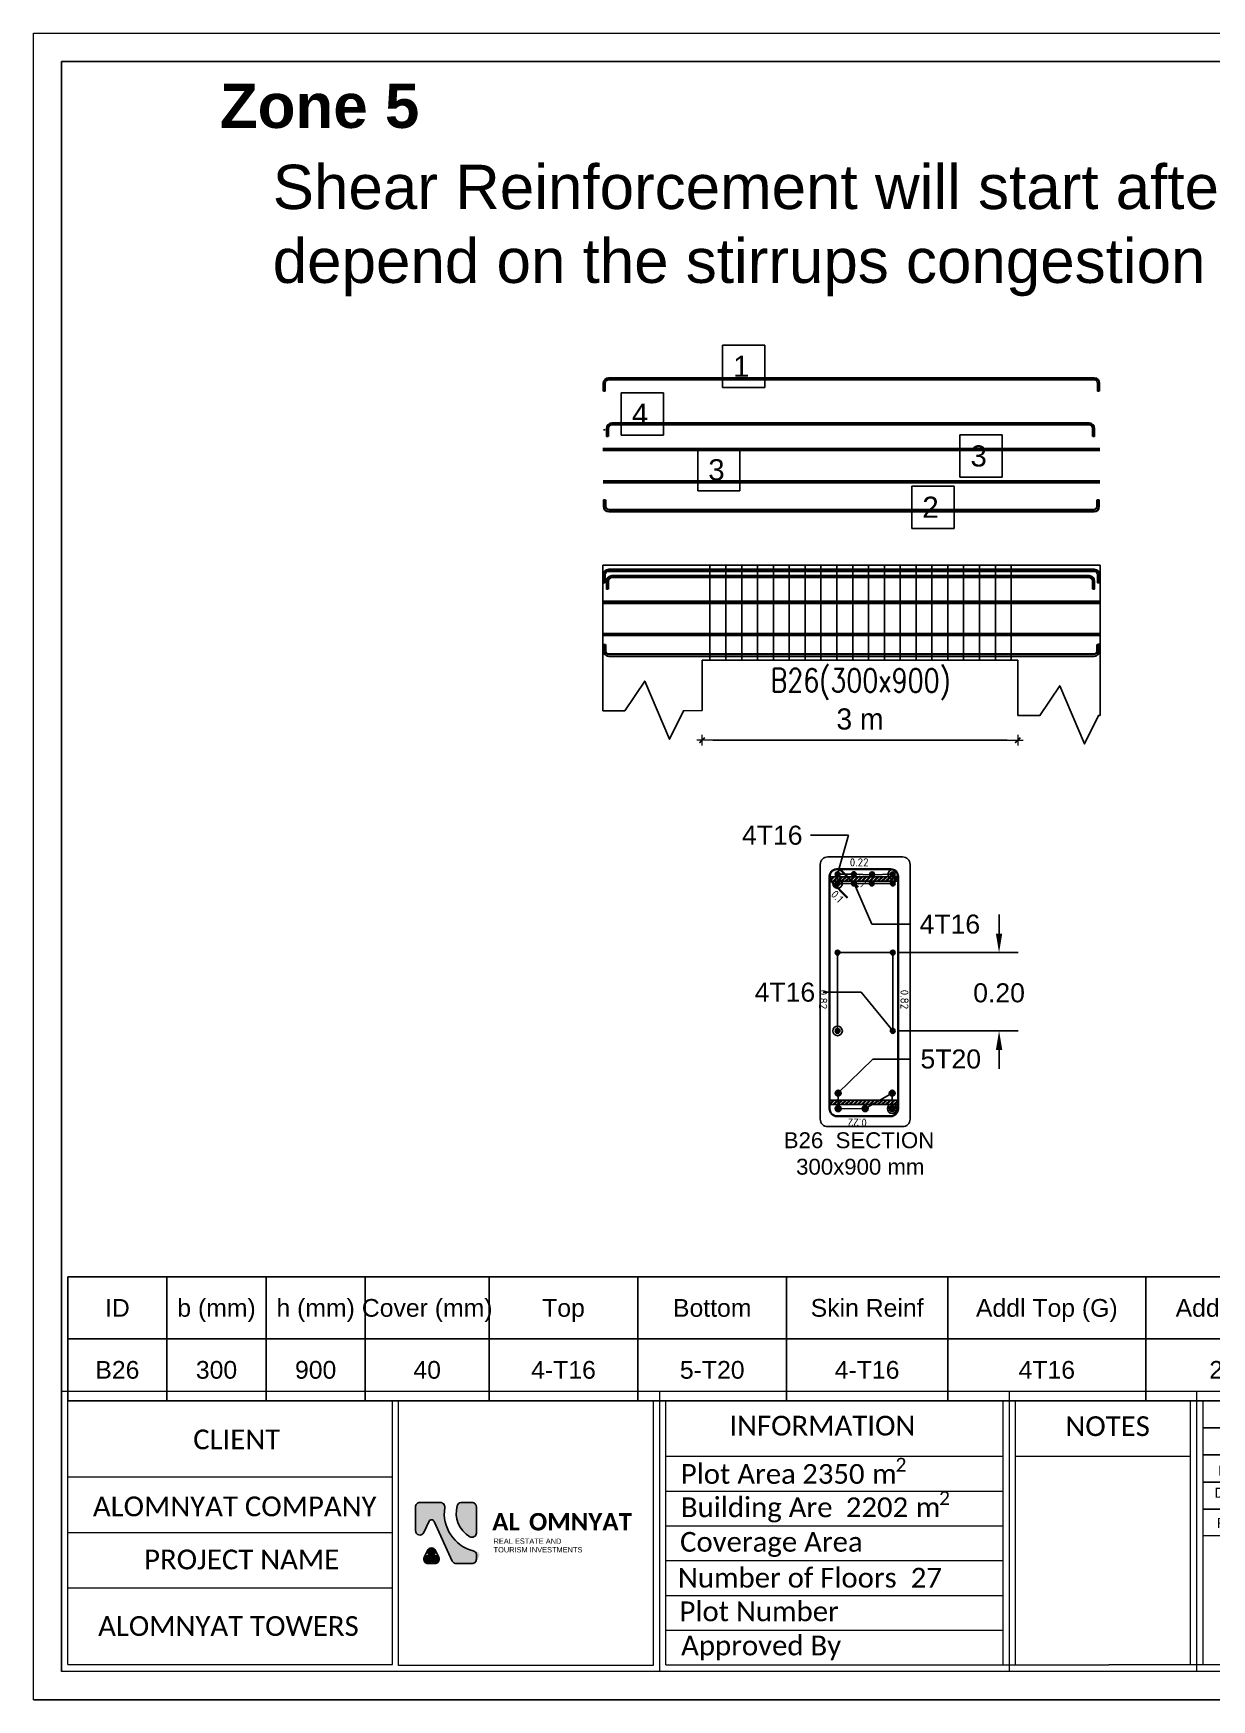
# Model space of a CAD drawing. Header units: inches. Extents: x 16 to 269, y 163 to 682.
# Drawn here: x 16.24 to 46.81, y 163.07 to 206.31 of the extents above; entities that cross this region are included whole.
import ezdxf
from ezdxf import colors
from ezdxf.entities.mleader import LeaderData, LeaderLine
from ezdxf.enums import TextEntityAlignment as Align
from ezdxf.math import Vec2, Vec3

# ---------------------------------------------------------------- set-up
doc = ezdxf.new("R2010")
doc.units = ezdxf.units.IN
doc.header["$MEASUREMENT"] = 0
doc.layers.get('Defpoints').update_dxf_attribs({"lineweight": 5})
for name, color, linetype in [('AutoRebar - BBS', 2, 'Continuous'), ('CDEC-FRAMING-PLAN', 7, 'Continuous'), ('CDEC-TEXT-25-SCALE', 70, 'Continuous'), ('S-ADDREINF', 3, 'Continuous'), ('S-MAINBAR', 5, 'Continuous'), ('S-OUTLINE', 7, 'Continuous'), ('S-SKIN', 6, 'Continuous'), ('S-TABLE', 8, 'Continuous'), ('S-TEXT', 2, 'Continuous'), ('Text', 7, 'Continuous'), ('XREF-FRAME$0$XREF-TITLEBLOCK$0$text', 3, 'Continuous')]:
    doc.layers.add(name, color=color, linetype=linetype)
doc.layers.add('Dim', color=7, linetype='Continuous', lineweight=5)
doc.layers.add('Sheet_Borders', color=7, linetype='Continuous', lineweight=5)
doc.styles.add('Arial_1', font='arial.ttf', dxfattribs={"height": 0.45})
doc.styles.add('AutoRebar', font='isocpeur.ttf')
doc.styles.add('CDEC-22-100', font='romans.shx', dxfattribs={"width": 0.8, "height": 0.22})
doc.styles.add('RA CALIBRI REGULAR', font='calibril.ttf')
doc.styles.get("Standard").update_dxf_attribs({"font": 'arial.ttf'})
doc.styles.add('XREF-AXIS$0$X-OPTA', font='x-opta1d.shx')
doc.styles.add('XREF-FRAME$0$XREF-TITLEBLOCK$0$CONCEPT1', font='times.ttf')
doc.styles.add('XREF-FRAME$0$XREF-TITLEBLOCK$0$HG', font='ITALICT.shx')
doc.dimstyles.get("Standard").update_dxf_attribs({"dimtxt": 0.18, "dimasz": 0.18, "dimexe": 0.18, "dimexo": 0.0625, "dimgap": 0.09, "dimtad": 0, "dimtih": 1, "dimtoh": 1, "dimdec": 4, "dimzin": 0, "dimdsep": 46, "dimtxsty": 'Standard', "dimcen": 0.09, "dimadec": 0, "dimazin": 0, "dimtfac": 1, "dimtdec": 4, "dimtofl": 0, "dimtmove": 0, "dimatfit": 3, "dimfxl": 1, "dimtolj": 1, "dimtzin": 0, "dimarcsym": 0})
doc.dimstyles.new('XREF-AXIS$0$DIM100 FINAL..2010', dxfattribs={"dimtxt": 0.2, "dimasz": 0.1, "dimexe": 100, "dimexo": 100, "dimgap": 0.1, "dimtad": 1, "dimzin": 1, "dimdsep": 46, "dimtxsty": 'XREF-AXIS$0$X-OPTA', "dimblk": 'XREF-AXIS$0$TIK', "dimcen": 0.01, "dimse1": 1, "dimse2": 1, "dimclrd": 256, "dimclre": 1, "dimclrt": 3, "dimazin": 0, "dimtfac": 1, "dimtix": 1, "dimtmove": 1, "dimatfit": 3, "dimfxl": 10, "dimfxlon": 1, "dimarcsym": 0})

# ---------------------------------------------------------------- blocks, each defined once
blk = doc.blocks.new('A$Cd8bbae89')
at = {"true_color": 0x319dd3}
h = blk.add_hatch(color=142, dxfattribs=at)
h.dxf.hatch_style = 1
h.paths.add_polyline_path([(0.94, 5.22), (0, 4.67), (0, 0), (0.94, 0.53)])
h.paths.add_polyline_path([(2.97, 3.07), (1.82, 2.35), (1.82, 1.12), (2.97, 1.74)])
h.paths.add_polyline_path([(2.98, 5.23), (1.83, 4.57), (1.82, 3.51), (2.98, 4.11)])
at = {"true_color": 0x2a3383}
h = blk.add_hatch(color=177, dxfattribs=at)
h.dxf.hatch_style = 1
h.paths.add_polyline_path([(3, 5.22), (2.98, 5.22), (2.98, 4.11), (5.04, 2.89), (5.04, 0.52), (5.98, -0.03), (5.98, 3.47)])
h.paths.add_polyline_path([(4.12, 2.41), (2.97, 3.07), (2.97, 1.74), (4.12, 1.05)])
at = {"true_color": 0x319dd3}
h = blk.add_hatch(color=142, dxfattribs=at)
h.dxf.hatch_style = 1
h.paths.add_polyline_path([(8.67, 1.14), (9.13, 1.14, 0.319925), (9.24, 1.22), (9.85, 2.99), (10.44, 1.22, 0.322497), (10.56, 1.14), (11.01, 1.14), (10.13, 3.48), (9.58, 3.48)])
h.paths.add_polyline_path([(13.58, 3.39), (13.58, 2.9), (15.61, 2.9), (15.61, 3.39)])
h.paths.add_polyline_path([(13.58, 2.51), (13.58, 2.02), (15.61, 2.02), (15.61, 2.51)])
h.paths.add_polyline_path([(15.61, 1.14), (15.61, 1.63), (13.58, 1.63), (13.58, 1.14)])
h.paths.add_polyline_path([(15.94, 3.39), (15.94, 2.9), (17.97, 2.9), (17.97, 3.39)])
h.paths.add_polyline_path([(17.97, 2.02), (17.97, 2.51), (15.94, 2.51), (15.94, 2.02)])
h.paths.add_polyline_path([(17.97, 1.14), (17.97, 1.63), (15.94, 1.63), (15.94, 1.14)])
edge = h.paths.add_edge_path()
edge.add_ellipse((19.49, 2.29), major_axis=(-1.21, 0), ratio=0.972651, start_angle=138.7624, end_angle=466.2921)
edge.add_line((19.83, 1.16), (19.73, 1.59))
edge.add_ellipse((19.5, 2.29), major_axis=(0, 0.744), ratio=0.892628, start_angle=218.0399, end_angle=560.2223, ccw=False)
edge.add_line((19.91, 1.71), (20.4, 1.51))
at = {"true_color": 0x288cbd}
h = blk.add_hatch(color=142, dxfattribs=at)
h.dxf.hatch_style = 1
h.paths.add_polyline_path([(5.98, -0.03), (5.04, 0.52), (2.96, -0.67), (0.94, 0.53), (0, 0), (2.95, -1.76), (2.95, -1.76)])
h = blk.add_hatch(color=142, dxfattribs=at)
h.dxf.hatch_style = 1
h.paths.add_polyline_path([(4.12, 1.05), (2.97, 1.74), (1.82, 1.12), (2.97, 0.39)])
at = {"true_color": 0x2a3383}
h = blk.add_hatch(color=177, dxfattribs=at)
h.dxf.hatch_style = 1
h.paths.add_polyline_path([(20.1, 0.81), (20.58, 1.24), (19.85, 1.62)])
at = {"color": 142, "true_color": 0x319dd3}
blk.add_lwpolyline([(8.67, 1.14), (9.58, 3.48), (10.13, 3.48), (11.01, 1.14), (10.56, 1.14, -0.322497), (10.44, 1.22), (9.85, 2.99), (9.24, 1.22, -0.319925), (9.13, 1.14), (8.67, 1.14)], format="xyb", dxfattribs=at)
for points in [[(13.58, 3.39), (15.61, 3.39), (15.61, 2.9), (13.58, 2.9)], [(13.58, 2.51), (15.61, 2.51), (15.61, 2.02), (13.58, 2.02)], [(15.94, 3.39), (17.97, 3.39), (17.97, 2.9), (15.94, 2.9)], [(15.94, 2.51), (17.97, 2.51), (17.97, 2.02), (15.94, 2.02)], [(13.58, 1.63), (15.61, 1.63), (15.61, 1.14), (13.58, 1.14)], [(15.94, 1.63), (17.97, 1.63), (17.97, 1.14), (15.94, 1.14)]]:
    blk.add_lwpolyline(points, close=True, dxfattribs=at)
at = {"color": 143, "true_color": 0x42aad7}
for points in [[(19.73, 1.59), (19.83, 1.16)], [(19.91, 1.71), (20.4, 1.51)]]:
    blk.add_lwpolyline(points, dxfattribs=at)
at = {"color": 177, "true_color": 0x2a3383}
blk.add_lwpolyline([(19.85, 1.62), (20.58, 1.24), (20.1, 0.81), (19.85, 1.62)], dxfattribs=at)
at = {"color": 142, "true_color": 0x319dd3}
for centre, major_axis, ratio, start_param, end_param in [((19.49, 2.29), (-1.21, 0), 0.972651, 2.421862, 8.138333), ((19.5, 2.29), (0, 0.744), 0.892628, 3.805515, 9.777723)]:
    blk.add_ellipse(centre, major_axis=major_axis, ratio=ratio, start_param=start_param, end_param=end_param, dxfattribs=at)
at = {"attachment_point": 1}
for s, width, gutter_width, insert, char_height in [('{\\fArial|b1|i0|c0|p34;\\C142;\\c13868337;B} ', 2.3485, 11.74, (6.33, 3.49), 2.3485), ('\\pxsm2;{\\fArial|b1|i0|c0|p34;\\C177;\\c8598314;G E N E R A L   C O N T R A C T I N G}', 15.8741, 2.87, (6.53, 0.54), 0.5743)]:
    blk.add_mtext_dynamic_manual_height_columns(s, width=width, gutter_width=gutter_width, heights=[0], dxfattribs=dict(at, insert=insert, char_height=char_height))
at = {"color": 143, "true_color": 0x42aad7, "insert": (11.01, 3.49), "char_height": 2.3485, "attachment_point": 1}
blk.add_mtext_dynamic_manual_height_columns('{\\fArial|b1|i0|c0|p34;\\C142;\\c13868337;R} ', width=2.3485, gutter_width=11.74, heights=[0], dxfattribs=at)
blk = doc.blocks.new('sheet')
at = {"true_color": 0x636466}
h = blk.add_hatch(color=251, dxfattribs=at)
h.dxf.hatch_style = 1
h.paths.add_polyline_path([(-385.213, 41.943), (-385.213, 42.046), (-385.483, 41.866), (-385.482, 41.763)])
h = blk.add_hatch(color=154)
h.dxf.hatch_style = 1
h.paths.add_polyline_path([(-384.709, 42.281), (-384.71, 42.383), (-384.977, 42.204), (-384.976, 42.102)])
h = blk.add_hatch(color=154)
h.dxf.hatch_style = 1
h.paths.add_polyline_path([(-384.713, 42.195), (-384.976, 42.019), (-384.967, 40.692), (-384.699, 40.518), (-384.03, 40.958), (-384.03, 41.224), (-384.696, 40.775)])
h.paths.add_polyline_path([(-384.502, 42.197), (-384.489, 41.175), (-383.827, 41.618), (-383.827, 41.756)])
h = blk.add_hatch(color=251, dxfattribs=at)
h.dxf.hatch_style = 1
h.paths.add_polyline_path([(-385.674, 41.634), (-385.675, 41.738), (-385.936, 41.563), (-385.936, 41.459)])
h.paths.add_polyline_path([(-385.673, 41.552), (-385.936, 41.376), (-385.936, 41.321), (-385.67, 41.148)])
h.paths.add_polyline_path([(-385.213, 41.86), (-385.481, 41.68), (-385.476, 41.022), (-385.211, 40.85)])
at = {"true_color": 0x293189}
h = blk.add_hatch(color=177, dxfattribs=at)
h.dxf.hatch_style = 1
h.paths.add_polyline_path([(-418.734, 40.158, 0.414214), (-418.845, 40.046), (-418.845, 39.448, 0.802913), (-418.633, 39.401), (-418.502, 39.683, -0.639253), (-418.375, 39.682), (-417.915, 38.681, 0.29294), (-417.813, 38.616), (-417.42, 38.616, 0.414214), (-417.308, 38.728, 0.553295), (-417.269, 38.913, -0.417813), (-418.106, 40.034, 0.459795), (-418.218, 40.158)])
at = {"true_color": 0x4554a5}
h = blk.add_hatch(color=175, dxfattribs=at)
h.dxf.hatch_style = 1
h.paths.add_polyline_path([(-417.472, 39.295, 0.584571), (-417.308, 39.402), (-417.308, 40.046, 0.414214), (-417.42, 40.158), (-417.702, 40.158, 0.291504), (-417.79, 40.082, 0.342448)])
at = {"true_color": 0x000000}
h = blk.add_hatch(color=18, dxfattribs=at)
h.dxf.hatch_style = 1
h.paths.add_polyline_path([(-418.439, 38.651, 1.441321), (-418.347, 38.839, 1.901432), (-418.531, 38.839, 1.434024)])
at = {"color": 177, "true_color": 0x293189}
blk.add_lwpolyline([(-418.213, 40.158), (-418.734, 40.158, 0.414214), (-418.845, 40.046), (-418.845, 39.448, 0.802913), (-418.633, 39.401), (-418.502, 39.683, -0.639253), (-418.375, 39.682), (-417.915, 38.681, 0.29294), (-417.813, 38.616), (-417.42, 38.616, 0.414214), (-417.308, 38.728), (-417.308, 38.848)], format="xyb", dxfattribs=at)
at = {"color": 175, "true_color": 0x4554a5}
blk.add_lwpolyline([(-417.308, 39.387), (-417.308, 40.046, 0.414214), (-417.42, 40.158), (-417.702, 40.158)], format="xyb", dxfattribs=at)
blk.add_lwpolyline([(-418.257, 38.775), (-418.338, 38.949, 0.63847), (-418.541, 38.949), (-418.621, 38.774, 0.547105), (-418.519, 38.616), (-418.358, 38.616, 0.548839)], format="xyb", close=True)
at = {"color": 177, "true_color": 0x293189}
for centre, radius, start, end in [((-418.215, 40.048), 0.11, 350.4257, 91.3796), ((-417.134, 39.886), 0.983, 171.6397, 255.0806), ((-417.417, 38.83), 0.111, 9.4358, 74.1171)]:
    blk.add_arc(centre, radius, start, end, dxfattribs=at)
at = {"color": 175, "true_color": 0x4554a5}
for centre, radius, start, end in [((-417.123, 39.894), 0.693, 164.6076, 239.8175), ((-417.686, 40.051), 0.108, 98.1031, 165.7009), ((-417.42, 39.394), 0.112, 242.4829, 356.2798)]:
    blk.add_arc(centre, radius, start, end, dxfattribs=at)
at = {"layer": 'CDEC-FRAMING-PLAN'}
for p, q in [((-398.989, 42.72), (-397.047, 42.721)), ((-398.989, 42.719), (-396.884, 42.72)), ((-398.989, 42.037), (-396.883, 42.038)), ((-398.989, 42.037), (-396.883, 42.038)), ((-398.988, 41.355), (-396.883, 41.356)), ((-398.988, 40.673), (-396.883, 40.674)), ((-398.987, 39.991), (-396.882, 39.992))]:
    blk.add_line(p, q, dxfattribs=at)
at = {"layer": 'Sheet_Borders', "linetype": 'Continuous', "lineweight": 0}
for p, q in [((-428.475, 35.187), (-428.475, 77.192)), ((-428.475, 77.192), (-369.075, 77.192)), ((-428.475, 35.187), (-428.475, 77.192)), ((-428.475, 77.192), (-369.075, 77.192)), ((-369.075, 77.192), (-369.075, 35.187)), ((-369.075, 77.192), (-369.075, 35.187)), ((-369.075, 77.192), (-369.075, 35.187)), ((-427.768, 35.894), (-427.768, 76.484)), ((-427.768, 76.484), (-369.782, 76.484)), ((-369.782, 76.484), (-427.768, 76.484)), ((-427.768, 76.484), (-427.768, 35.894)), ((-369.782, 76.484), (-369.782, 36.993)), ((-427.768, 42.966), (-427.768, 42.966)), ((-427.768, 42.966), (-369.782, 42.966)), ((-412.694, 42.966), (-412.694, 35.894)), ((-403.882, 42.966), (-403.882, 35.894)), ((-399.161, 42.966), (-399.161, 35.894)), ((-390.991, 42.966), (-390.991, 35.894)), ((-381.234, 42.966), (-381.234, 35.894)), ((-419.424, 42.721), (-427.606, 42.721)), ((-427.606, 36.07), (-427.606, 42.721)), ((-419.424, 36.07), (-419.424, 42.721)), ((-419.268, 42.721), (-412.85, 42.721)), ((-419.268, 36.051), (-419.268, 42.721)), ((-412.85, 42.721), (-412.85, 36.051)), ((-412.537, 42.719), (-401.369, 42.719)), ((-412.537, 36.069), (-412.537, 42.719)), ((-404.039, 42.719), (-404.039, 36.069)), ((-403.726, 42.721), (-403.726, 36.07)), ((-391.141, 42.721), (-401.369, 42.719)), ((-399.311, 36.07), (-399.311, 42.721)), ((-398.989, 36.07), (-398.989, 42.721)), ((-396.884, 42.721), (-396.884, 36.07)), ((-391.141, 36.07), (-391.141, 42.721)), ((-381.385, 42.721), (-390.819, 42.721)), ((-390.819, 36.07), (-390.819, 42.721)), ((-387.98, 42.721), (-387.98, 36.07)), ((-381.385, 36.07), (-381.385, 42.721)), ((-381.084, 38.526), (-381.084, 42.721)), ((-381.084, 42.721), (-369.948, 42.721)), ((-369.948, 42.721), (-369.948, 38.526)), ((-381.084, 41.972), (-369.948, 41.972)), ((-412.537, 41.327), (-404.039, 41.327)), ((-403.726, 41.328), (-399.311, 41.328)), ((-419.424, 40.796), (-427.606, 40.796)), ((-412.537, 40.441), (-404.039, 40.441)), ((-381.084, 39.933), (-369.948, 39.933)), ((-374.579, 38.526), (-374.579, 39.933)), ((-412.537, 39.566), (-404.039, 39.566)), ((-419.424, 39.395), (-427.606, 39.395)), ((-391.141, 39.314), (-398.989, 39.314)), ((-388.438, 39.314), (-390.819, 39.314)), ((-388.438, 39.314), (-381.385, 39.314)), ((-412.537, 38.692), (-404.039, 38.692)), ((-381.084, 38.526), (-369.948, 38.526)), ((-381.083, 38.238), (-371.864, 38.247)), ((-381.083, 38.238), (-381.081, 36.07)), ((-427.606, 38.003), (-419.424, 38.003)), ((-412.537, 37.817), (-404.039, 37.817)), ((-381.083, 37.498), (-373.3, 37.498)), ((-375.826, 37.498), (-375.826, 36.066)), ((-412.537, 36.943), (-404.039, 36.943)), ((-372.533, 35.894), (-427.768, 35.894)), ((-427.606, 36.07), (-419.424, 36.07)), ((-412.85, 36.051), (-419.268, 36.051)), ((-412.537, 36.069), (-401.369, 36.069)), ((-391.141, 36.07), (-401.369, 36.069)), ((-390.819, 36.07), (-381.407, 36.07)), ((-390.819, 36.07), (-381.385, 36.07)), ((-381.081, 36.07), (-372.48, 36.07))]:
    blk.add_line(p, q, dxfattribs=at)
blk.add_lwpolyline([(-369.075, 35.187), (-428.475, 35.187)], close=True, dxfattribs=at)
blk.add_circle((-371.261, 37.082), 1.166, dxfattribs=at)
for centre, radius, start, end in [((-371.261, 37.082), 1.312, 242.3421, 137.4242), ((-373.3, 38.955), 1.457, 270, 317.4242), ((-371.261, 37.082), 1.481, 243.9531, 356.5757), ((-372.533, 34.48), 1.414, 63.9531, 90), ((-372.479, 34.758), 1.312, 62.3421, 90.063)]:
    blk.add_arc(centre, radius, start, end, dxfattribs=at)
at = {"layer": 'XREF-FRAME$0$XREF-TITLEBLOCK$0$text', "color": 8}
for p, q in [((-396.738, 37.411), (-391.167, 37.411)), ((-396.738, 37.387), (-391.167, 37.387))]:
    blk.add_line(p, q, dxfattribs=at)
at = {"layer": 'Sheet_Borders', "xscale": 0.2089906934372016, "yscale": 0.2089906934372016, "zscale": 0.2089906934372016}
blk.add_blockref('A$Cd8bbae89', (-396.065, 40.359), dxfattribs=at)
at = {"attachment_point": 1}
for s, width, gutter_width, insert, char_height in [('{\\fTraditional Arabic|b1|i0|c0|p18;\\C156;HARMONIC}', 0.04433, 2.454, (-386.767, 40.33), 0.49089), ('{\\fCandara|b1|i0|c0|p34;\\C256;\\c0;AL} ', 0.43904, 2.195, (-416.91, 39.892), 0.43904), ('{\\fCandara|b1|i0|c0|p34;\\C256;\\c0;OMNYAT}', 2.78249, 2.195, (-415.981, 39.892), 0.43904), ('{\\fArabic Typesetting|b1|i0|c0|p66;\\C156;FOR ENGINEERING & GENERAL CONTRACTING}', 5.03257, 0.666, (-386.761, 39.747), 0.13322)]:
    blk.add_mtext_dynamic_manual_height_columns(s, width=width, gutter_width=gutter_width, heights=[0], dxfattribs=dict(at, insert=insert, char_height=char_height))
at = {"insert": (-416.876, 39.25), "char_height": 0.13365, "attachment_point": 1, "style": 'Arial_1'}
blk.add_mtext_dynamic_manual_height_columns('\\pxsm1;{\\C256;\\c0;REAL ESTATE AND}', width=2.81151, gutter_width=0.686, heights=[0.417], dxfattribs=at)
at = {"insert": (-416.875, 39.033), "char_height": 0.13365, "width": 2.81151, "attachment_point": 1, "style": 'Arial_1'}
blk.add_mtext('TOURISM INVESTMENTS', dxfattribs=at)
at = {"layer": 'Sheet_Borders', "linetype": 'Continuous', "lineweight": 0, "style": 'RA CALIBRI REGULAR'}
for s, height, p in [('ARCH.', 0.25, (-398.57, 42.189)), ('SHEET NAME', 0.3943, (-376.978, 42.165)), ('INFORMATION', 0.49749, (-410.931, 41.846)), ('NOTES', 0.4975, (-402.46, 41.833)), ('CLIENT', 0.4975, (-424.445, 41.499)), ('MECH.', 0.25, (-398.6, 41.517)), ('Main ', 0.3456, (-390.042, 40.915)), ('ELEC.', 0.25, (-398.606, 40.836)), ('Drawing', 0.25, (-398.7, 40.28)), ('  Contractor', 0.34558, (-390.766, 40.31)), ('ALOMNYAT COMPANY', 0.49749, (-426.974, 39.811)), ('Render.', 0.25, (-398.644, 39.516)), ('SCALE', 0.3943, (-378.558, 39.365)), ('DATE', 0.3943, (-372.962, 39.369)), ('Coverage Area', 0.49749, (-412.174, 38.917)), ('15/10/2026', 0.3943, (-373.812, 38.721)), ('PROJECT NAME', 0.49749, (-425.683, 38.473)), ('Main ', 0.3456, (-390.042, 37.896)), ('Civil', 0.3943, (-398.544, 37.582)), ('Plot Number', 0.49749, (-412.188, 37.165)), ('  Consulting', 0.34558, (-390.766, 37.291)), ('ALOMNYAT TOWERS', 0.49749, (-426.842, 36.795)), ('PROJECT NO.', 0.39425, (-380.868, 36.891)), ('REVISION', 0.3943, (-375.628, 36.892)), ('Approved By', 0.49749, (-412.149, 36.304)), ('K', 0.394, (-380.866, 36.273)), ('0', 0.394, (-380.499, 36.273)), ('0', 0.394, (-380.216, 36.273)), ('R01', 0.3943, (-374.982, 36.248))]:
    blk.add_text(s, height=height, dxfattribs=at).set_placement(p)
at = {"layer": 'Sheet_Borders', "style": 'RA CALIBRI REGULAR'}
for s, height, p in [('Plot Area ', 0.4975, (-412.155, 40.629)), ('2', 0.348, (-406.744, 40.936)), (' m', 0.4975, (-407.507, 40.629)), ('Building Are  ', 0.49749, (-412.155, 39.788)), ('2', 0.348, (-405.646, 40.094)), (' m', 0.4975, (-406.408, 39.788)), ('Number of Floors  ', 0.49749, (-412.228, 38.013))]:
    blk.add_text(s, height=height, dxfattribs=at).set_placement(p)
at = {"layer": 'Sheet_Borders', "color": 244, "true_color": 0x991b1e, "style": 'RA CALIBRI REGULAR'}
for s, p in [('2350', (-409.096, 40.629)), ('2202', (-407.997, 39.788)), ('27', (-406.36, 38.013))]:
    blk.add_text(s, height=0.4975, dxfattribs=at).set_placement(p)
at = {"layer": 'Text', "ltscale": 3}
blk.add_text('XX', height=0.4657, dxfattribs=at).set_placement((-378.148, 38.714))
at = {"layer": 'XREF-FRAME$0$XREF-TITLEBLOCK$0$text', "color": 2, "style": 'XREF-FRAME$0$XREF-TITLEBLOCK$0$HG', "width": 1.2}
blk.add_text('CDEC', height=0.5, dxfattribs=at).set_placement((-396.759, 38.218))
at = {"layer": 'XREF-FRAME$0$XREF-TITLEBLOCK$0$text', "color": 4, "style": 'XREF-FRAME$0$XREF-TITLEBLOCK$0$CONCEPT1', "width": 0.9}
blk.add_text('CENTER OF DESIGN & ENGINEERING CONSULTING', height=0.14992, dxfattribs=at).set_placement((-396.781, 37.881))
at = {"layer": 'XREF-FRAME$0$XREF-TITLEBLOCK$0$text', "style": 'XREF-FRAME$0$XREF-TITLEBLOCK$0$CONCEPT1'}
blk.add_text('Prof. Dr. M. EL-ZANATY - Prof. Dr. A. EL-ZANATY', height=0.10625, dxfattribs=at).set_placement((-396.772, 37.678))
at = {"layer": 'XREF-FRAME$0$XREF-TITLEBLOCK$0$text', "style": 'XREF-FRAME$0$XREF-TITLEBLOCK$0$CONCEPT1', "width": 1.2}
blk.add_text('Administration Building N0.(2)-Spring Vally(Ramw)-AL-Motamayes district-6 th of October-Giza', height=0.08007, dxfattribs=at).set_placement((-393.983, 37.206), align=Align.CENTER)
blk = doc.blocks.new('08967')
at = {"layer": 'S-TABLE'}
for p, q in [((4328.048, -10156.537), (19139.98, -10156.537)), ((4328.048, -10156.537), (4328.048, -11178.05)), ((5145.258, -10156.537), (5145.258, -11178.05)), ((5962.468, -10156.537), (5962.468, -11178.05)), ((6779.678, -10156.537), (6779.678, -11178.05)), ((7801.19, -10156.537), (7801.19, -11178.05)), ((9027.005, -10156.537), (9027.005, -11178.05)), ((10252.82, -10156.537), (10252.82, -11178.05)), ((11580.787, -10156.537), (11580.787, -11178.05)), ((13215.207, -10156.537), (13215.207, -11178.05)), ((4328.048, -10667.293), (19139.98, -10667.293)), ((4328.048, -11178.05), (19139.98, -11178.05)), ((4328.048, -11178.05), (19139.98, -11178.05))]:
    blk.add_line(p, q, dxfattribs=at)
at = {"xscale": 327.0382917494949, "yscale": 327.0382917494949, "zscale": 327.0382917494949}
blk.add_blockref('sheet', (144171.725, -25149.322), dxfattribs=at)
at = {"insert": (6017.037, -987.941), "char_height": 365.353521, "attachment_point": 1}
blk.add_mtext_dynamic_manual_height_columns('Shear Reinforcement will start after 50 mm from the column face, depend on the stirrups congestion zone', width=16365.57927, gutter_width=9.134, heights=[1168.862], dxfattribs=at)
at = {"layer": 'Text'}
for s, height, p in [('ID', 146.1414, (4736.653, -10411.915)), ('b (mm)', 146.1414, (5553.863, -10411.915)), ('h (mm)', 146.1414, (6371.073, -10411.915)), ('Cover (mm)', 146.1414, (7290.434, -10411.915)), ('Top', 146.1414, (8414.098, -10411.915)), ('Bottom', 146.1414, (9639.913, -10411.915)), ('Skin Reinf', 146.1414, (10916.803, -10411.915)), ('Addl Top (G)', 146.14141, (12397.997, -10411.915)), ('Addl Top (E)', 146.14141, (14032.417, -10411.915)), ('B26', 146.1414, (4736.653, -10922.672)), ('300', 146.1414, (5553.863, -10922.672)), ('900', 146.1414, (6371.073, -10922.672)), ('40', 146.1414, (7290.434, -10922.672)), ('4-T16', 146.1414, (8414.098, -10922.672)), ('5-T20', 146.1414, (9639.913, -10922.672)), ('4-T16', 146.1414, (10916.803, -10922.672)), ('4T16', 146.1414, (12397.997, -10922.672)), ('2-T16 ', 146.1414, (14032.417, -10922.672))]:
    blk.add_text(s, height=height, dxfattribs=at).set_placement(p, align=Align.MIDDLE_CENTER)
at = {"layer": 'Text', "insert": (5581.2, -319.17), "char_height": 365.35352, "attachment_point": 1}
blk.add_mtext_dynamic_manual_height_columns('{\\fArial|b1|i0|c0|p34;Zone 5}', width=17910.97359, gutter_width=9.134, heights=[0], dxfattribs=at)
blk = doc.blocks.new('_Small')
at = {"color": 0, "linetype": 'ByBlock', "lineweight": -2}
blk.add_circle((0, 0), 0.25, dxfattribs=at)
blk = doc.blocks.new('XREF-AXIS$0$TIK')
for p, q in [((-1, 0), (0.5, 0)), ((0, 0.5), (0, -0.5))]:
    blk.add_line(p, q)
at = {"const_width": 0.15}
blk.add_lwpolyline([(0.25, 0.25), (-0.25, -0.25)], dxfattribs=at)
blk = doc.blocks.new('*D198')
at = {"layer": 'Defpoints', "color": 0, "transparency": 16777216}
for p in [(1549.208, 1141.458), (1552.194, 1141.458), (1552.194, 1140.7)]:
    blk.add_point(p, dxfattribs=at)
at = {"layer": 'Dim', "lineweight": -2, "transparency": 16777216}
blk.add_line((1549.308, 1140.7), (1552.094, 1140.7), dxfattribs=at)
at = {"layer": 'Dim', "lineweight": -2, "transparency": 16777216, "xscale": 0.1, "yscale": 0.1, "zscale": 0.1, "rotation": 180}
blk.add_blockref('XREF-AXIS$0$TIK', (1549.208, 1140.7), dxfattribs=at)
at = {"layer": 'Dim', "lineweight": -2, "transparency": 16777216, "xscale": 0.1, "yscale": 0.1, "zscale": 0.1}
blk.add_blockref('XREF-AXIS$0$TIK', (1552.194, 1140.7), dxfattribs=at)
at = {"layer": 'Dim', "color": 3, "transparency": 16777216, "insert": (1550.701, 1140.9), "char_height": 0.2, "attachment_point": 5, "style": 'XREF-AXIS$0$X-OPTA'}
blk.add_mtext('3 m', dxfattribs=at)
blk = doc.blocks.new('*U472')
at = {"color": 1}
blk.add_line((0, -0.441), (0, 0.441), dxfattribs=at)
blk = doc.blocks.new('*U473')
at = {"color": 0, "linetype": 'ByBlock', "lineweight": -2, "transparency": 16777216}
for p in [(0, 0), (0.15, 0), (0.3, 0), (0.45, 0), (0.6, 0), (0.75, 0), (0.9, 0), (1.05, 0), (1.2, 0), (1.35, 0), (1.5, 0), (1.65, 0), (1.8, 0), (1.95, 0), (2.1, 0), (2.25, 0), (2.4, 0), (2.55, 0), (2.7, 0), (2.85, 0)]:
    blk.add_blockref('*U472', p, dxfattribs=at)
blk = doc.blocks.new('*D474')
at = {"layer": 'Defpoints', "color": 0, "transparency": 16777216}
for p in [(1551.011, 1138.691), (1552.017, 1138.691), (1551.011, 1137.95)]:
    blk.add_point(p, dxfattribs=at)
at = {"layer": 'Dim', "color": 0, "lineweight": -2, "transparency": 16777216}
for p, q in [((1552.017, 1138.871), (1552.017, 1139.051)), ((1551.073, 1138.691), (1552.197, 1138.691)), ((1551.073, 1137.95), (1552.197, 1137.95)), ((1552.017, 1137.77), (1552.017, 1137.59))]:
    blk.add_line(p, q, dxfattribs=at)
at = {"layer": 'Dim', "color": 0, "transparency": 16777216}
for points in [[(1551.987, 1138.871), (1552.047, 1138.871), (1552.017, 1138.691)], [(1551.987, 1137.77), (1552.047, 1137.77), (1552.017, 1137.95)]]:
    blk.add_solid(points, dxfattribs=at)
at = {"layer": 'Dim', "color": 0, "transparency": 16777216, "insert": (1552.017, 1138.309), "char_height": 0.18, "attachment_point": 5}
blk.add_mtext('\\A1;0.20', dxfattribs=at)
blk = doc.blocks.new('46587')
at = {"layer": 'S-ADDREINF'}
h = blk.add_hatch(color=256, dxfattribs=at)
edge = h.paths.add_edge_path()
edge.add_arc((1550.48919, 1139.34376), 0.02269, 0, 360)
h = blk.add_hatch(color=256, dxfattribs=at)
edge = h.paths.add_edge_path()
edge.add_arc((1550.64441, 1139.34376), 0.02269, 0, 360)
h = blk.add_hatch(color=256, dxfattribs=at)
edge = h.paths.add_edge_path()
edge.add_arc((1550.8124, 1139.34376), 0.02269, 0, 360)
h = blk.add_hatch(color=256, dxfattribs=at)
edge = h.paths.add_edge_path()
edge.add_arc((1551.01097, 1139.34376), 0.02269, 0, 360)
at = {"layer": 'S-MAINBAR'}
h = blk.add_hatch(color=256, dxfattribs=at)
edge = h.paths.add_edge_path()
edge.add_arc((1550.48919, 1139.43167), 0.02269, 0, 360)
h = blk.add_hatch(color=256, dxfattribs=at)
edge = h.paths.add_edge_path()
edge.add_arc((1550.64263, 1139.43296), 0.02269, 0, 360)
h = blk.add_hatch(color=256, dxfattribs=at)
edge = h.paths.add_edge_path()
edge.add_arc((1550.81557, 1139.43167), 0.02269, 0, 360)
h = blk.add_hatch(color=256, dxfattribs=at)
edge = h.paths.add_edge_path()
edge.add_arc((1551.01097, 1139.43167), 0.02269, 0, 360)
h = blk.add_hatch(color=256, dxfattribs=at)
edge = h.paths.add_edge_path()
edge.add_arc((1550.49487, 1137.36099), 0.02836, 0, 360)
h = blk.add_hatch(color=256, dxfattribs=at)
edge = h.paths.add_edge_path()
edge.add_arc((1551.0053, 1137.36099), 0.02836, 0, 360)
h = blk.add_hatch(color=256, dxfattribs=at)
edge = h.paths.add_edge_path()
edge.add_arc((1550.49487, 1137.2141), 0.02836, 0, 360)
h = blk.add_hatch(color=256, dxfattribs=at)
edge = h.paths.add_edge_path()
edge.add_arc((1550.75008, 1137.2141), 0.02836, 0, 360)
h = blk.add_hatch(color=256, dxfattribs=at)
edge = h.paths.add_edge_path()
edge.add_arc((1551.0053, 1137.2141), 0.02836, 0, 360)
at = {"layer": 'S-SKIN'}
h = blk.add_hatch(color=256, dxfattribs=at)
edge = h.paths.add_edge_path()
edge.add_arc((1550.48919, 1138.69059), 0.02269, 0, 360)
h = blk.add_hatch(color=256, dxfattribs=at)
edge = h.paths.add_edge_path()
edge.add_arc((1551.01097, 1138.69059), 0.02269, 0, 360)
h = blk.add_hatch(color=256, dxfattribs=at)
edge = h.paths.add_edge_path()
edge.add_arc((1550.48919, 1137.94951), 0.02269, 0, 360)
h = blk.add_hatch(color=256, dxfattribs=at)
edge = h.paths.add_edge_path()
edge.add_arc((1551.01097, 1137.94951), 0.02269, 0, 360)
at = {"layer": 'S-TEXT', "transparency": 33554687}
h = blk.add_hatch(dxfattribs=at)
h.set_pattern_fill('ANSI32', scale=0.002836)
h.set_pattern_definition([(45, (1267.549664, 1652.265424), (-0.0190993924, 0.0190993924), []), (45, (1267.562397, 1652.265424), (-0.0190993924, 0.0190993924), [])])
h.paths.add_polyline_path([(1551.06104, 1139.40813), (1550.41366, 1139.40813), (1550.41366, 1139.36609), (1551.06104, 1139.36609)])
h = blk.add_hatch(dxfattribs=at)
h.set_pattern_fill('ANSI32', scale=0.002836)
h.set_pattern_definition([(45, (1267.549664, 1650.153175), (-0.0190993924, 0.0190993924), []), (45, (1267.562397, 1650.153175), (-0.0190993924, 0.0190993924), [])])
h.paths.add_polyline_path([(1551.06104, 1137.29588), (1550.41366, 1137.29588), (1550.41366, 1137.25384), (1551.06104, 1137.25384)])
at = {"color": 5}
for p, q in [((1548.27438, 1144.00254), (1548.29038, 1144.00254)), ((1552.94934, 1144.00254), (1552.96534, 1144.00254)), ((1548.29038, 1143.63697), (1548.27438, 1143.63697)), ((1548.29438, 1142.97462), (1548.27438, 1142.97462)), ((1552.96534, 1142.97462), (1552.94534, 1142.97462)), ((1548.29038, 1142.19116), (1548.27438, 1142.19116)), ((1552.96534, 1142.19116), (1552.94934, 1142.19116)), ((1548.29438, 1141.60751), (1548.27438, 1141.60751)), ((1552.96534, 1141.60751), (1552.94534, 1141.60751))]:
    blk.add_line(p, q, dxfattribs=at)
at = {"color": 6, "lineweight": 30}
for p, q in [((1548.26947, 1143.46062), (1552.96916, 1143.46062)), ((1548.26947, 1143.44462), (1552.96916, 1143.44462)), ((1548.27039, 1143.15508), (1552.96916, 1143.15508)), ((1548.27039, 1143.13908), (1552.96916, 1143.13908)), ((1548.26947, 1142.01481), (1552.96916, 1142.01481)), ((1548.26947, 1141.99881), (1552.96916, 1141.99881)), ((1548.27039, 1141.70928), (1552.96916, 1141.70928)), ((1548.27039, 1141.69328), (1552.96916, 1141.69328))]:
    blk.add_line(p, q, dxfattribs=at)
at = {"color": 3}
for p, q in [((1548.31924, 1143.57453), (1548.30324, 1143.57453)), ((1552.91974, 1143.57453), (1552.90374, 1143.57453)), ((1548.31924, 1142.12872), (1548.30324, 1142.12872)), ((1552.91974, 1142.12872), (1552.90374, 1142.12872))]:
    blk.add_line(p, q, dxfattribs=at)
at = {"color": 7}
for p, q in [((1552.97476, 1140.9346), (1552.97476, 1142.35766)), ((1552.19362, 1140.93445), (1552.19362, 1141.45766))]:
    blk.add_line(p, q, dxfattribs=at)
at = {"color": 6}
for p, q in [((1548.26947, 1141.99881), (1548.26947, 1142.01481)), ((1552.96916, 1141.99881), (1552.96916, 1142.01481)), ((1548.27039, 1141.69328), (1548.27039, 1141.70928)), ((1552.96916, 1141.69328), (1552.96916, 1141.70928))]:
    blk.add_line(p, q, dxfattribs=at)
at = {"color": 5, "lineweight": 30}
for points in [[(1548.27438, 1144.00254), (1548.27438, 1144.07884, -0.41421356), (1548.32438, 1144.12884), (1552.91534, 1144.12884, -0.41421356), (1552.96534, 1144.07884), (1552.96534, 1144.00254)], [(1548.29038, 1144.00254), (1548.29038, 1144.07884, -0.41421356), (1548.32438, 1144.11284), (1552.91534, 1144.11284, -0.41421356), (1552.94934, 1144.07884), (1552.94934, 1144.00254)], [(1548.27438, 1142.97462), (1548.27438, 1142.91363, 0.41421356), (1548.32438, 1142.86363), (1552.91534, 1142.86363, 0.41421356), (1552.96534, 1142.91363), (1552.96534, 1142.97462)], [(1548.29438, 1142.97462), (1548.29438, 1142.91363, 0.41421356), (1548.32438, 1142.88363), (1552.91534, 1142.88363, 0.41421356), (1552.94534, 1142.91363), (1552.94534, 1142.97462)], [(1548.27438, 1142.19116), (1548.27438, 1142.26746, -0.41421356), (1548.32438, 1142.31746), (1552.91534, 1142.31746, -0.41421356), (1552.96534, 1142.26746), (1552.96534, 1142.19116)], [(1548.29038, 1142.19116), (1548.29038, 1142.26746, -0.41421356), (1548.32438, 1142.30146), (1552.91534, 1142.30146, -0.41421356), (1552.94934, 1142.26746), (1552.94934, 1142.19116)], [(1548.27438, 1141.60751), (1548.27438, 1141.54652, 0.41421356), (1548.32438, 1141.49652), (1552.91534, 1141.49652, 0.41421356), (1552.96534, 1141.54652), (1552.96534, 1141.60751)], [(1548.29438, 1141.60751), (1548.29438, 1141.54652, 0.41421356), (1548.32438, 1141.51652), (1552.91534, 1141.51652, 0.41421356), (1552.94534, 1141.54652), (1552.94534, 1141.60751)]]:
    blk.add_lwpolyline(points, format="xyb", dxfattribs=at)
at = {"color": 3, "lineweight": 30}
for points in [[(1552.91974, 1143.57453), (1552.91974, 1143.65083, 0.41421356), (1552.86974, 1143.70083), (1550.38865, 1143.70083), (1548.35324, 1143.70083, 0.41421356), (1548.30324, 1143.65083), (1548.30324, 1143.57453)], [(1552.90374, 1143.57453), (1552.90374, 1143.65083, 0.41421356), (1552.86974, 1143.68483), (1550.38865, 1143.68483), (1548.35324, 1143.68483, 0.41421356), (1548.31924, 1143.65083), (1548.31924, 1143.57453)], [(1552.91974, 1142.12872), (1552.91974, 1142.20502, 0.41421356), (1552.86974, 1142.25502), (1550.38865, 1142.25502), (1548.35324, 1142.25502, 0.41421356), (1548.30324, 1142.20502), (1548.30324, 1142.12872)], [(1552.90374, 1142.12872), (1552.90374, 1142.20502, 0.41421356), (1552.86974, 1142.23902), (1550.38865, 1142.23902), (1548.35324, 1142.23902, 0.41421356), (1548.31924, 1142.20502), (1548.31924, 1142.12872)]]:
    blk.add_lwpolyline(points, format="xyb", dxfattribs=at)
at = {"color": 7, "lineweight": 30}
for points in [[(1552.96534, 1142.98095), (1552.96534, 1142.98269)], [(1552.96534, 1141.61384), (1552.96534, 1141.61558)]]:
    blk.add_lwpolyline(points, dxfattribs=at)
at = {"color": 1}
for points in [[(1548.26653, 1140.97851), (1548.47589, 1140.97851), (1548.66465, 1141.25942), (1548.89964, 1140.70914), (1549.03062, 1140.97851), (1549.20828, 1140.98012)], [(1552.19362, 1140.93445), (1552.40298, 1140.93445), (1552.59174, 1141.21536), (1552.82673, 1140.66508), (1552.95771, 1140.93445), (1552.97476, 1140.9346)]]:
    blk.add_lwpolyline(points, dxfattribs=at)
at = {"layer": 'AutoRebar - BBS', "color": 1, "lineweight": 35}
blk.add_lwpolyline([(1550.58354, 1139.20981), (1550.43427, 1139.35908, -0.66817864), (1550.48402, 1139.47921), (1550.99068, 1139.47921, -0.41421356), (1551.06104, 1139.40884), (1551.06104, 1137.21335, -0.41421356), (1550.99068, 1137.14298), (1550.48402, 1137.14298, -0.41421356), (1550.41366, 1137.21335), (1550.41366, 1139.40884, -0.66817864), (1550.53378, 1139.4586), (1550.68306, 1139.30932)], format="xyb", dxfattribs=at)
at = {"layer": 'CDEC-FRAMING-PLAN'}
for p, q in [((1548.26653, 1140.97851), (1548.26653, 1142.35766)), ((1552.97476, 1142.35766), (1548.26653, 1142.35766)), ((1549.20828, 1140.98012), (1549.20828, 1141.45766)), ((1552.19362, 1141.45766), (1549.20828, 1141.45766))]:
    blk.add_line(p, q, dxfattribs=at)
at = {"layer": 'S-ADDREINF'}
for centre in [(1550.48919, 1139.34376), (1550.64441, 1139.34376), (1550.8124, 1139.34376), (1551.01097, 1139.34376)]:
    blk.add_circle(centre, 0.02269, dxfattribs=at)
at = {"layer": 'S-MAINBAR'}
for centre, radius in [((1550.48919, 1139.43167), 0.02269), ((1550.64263, 1139.43296), 0.02269), ((1550.81557, 1139.43167), 0.02269), ((1551.01097, 1139.43167), 0.02269), ((1550.49487, 1137.36099), 0.02836), ((1551.0053, 1137.36099), 0.02836), ((1550.49487, 1137.2141), 0.02836), ((1550.75008, 1137.2141), 0.02836), ((1551.0053, 1137.2141), 0.02836)]:
    blk.add_circle(centre, radius, dxfattribs=at)
at = {"layer": 'S-OUTLINE'}
blk.add_lwpolyline([(1550.32472, 1137.11485, 0.41421356), (1550.39561, 1137.04396), (1551.10455, 1137.04396, 0.41421356), (1551.17545, 1137.11485), (1551.17545, 1139.52525, 0.41421356), (1551.10455, 1139.59614), (1550.39561, 1139.59614, 0.41421356), (1550.32472, 1139.52525)], format="xyb", close=True, dxfattribs=at)
at = {"layer": 'S-SKIN'}
for centre in [(1550.48919, 1138.69059), (1551.01097, 1138.69059), (1550.48919, 1137.94951), (1551.01097, 1137.94951)]:
    blk.add_circle(centre, 0.02269, dxfattribs=at)
at = {"layer": 'S-TEXT'}
for points in [[(1550.41366, 1139.40813), (1551.06104, 1139.40813), (1551.06104, 1139.36609), (1550.41366, 1139.36609)], [(1550.41366, 1137.29588), (1551.06104, 1137.29588), (1551.06104, 1137.25384), (1550.41366, 1137.25384)]]:
    blk.add_lwpolyline(points, close=True, dxfattribs=at)
blk.add_blockref('*U473', (1549.28197, 1141.90635))
at = {"color": 5, "char_height": 0.2, "attachment_point": 1, "bg_fill": 16, "box_fill_scale": 1.5, "bg_fill_color": 256, "bg_fill_transparency": 0}
for s, insert in [('1', (1549.50018, 1144.33925)), ('2', (1551.29087, 1143.00507))]:
    blk.add_mtext_dynamic_manual_height_columns(s, width=0.2, gutter_width=12.5, heights=[0], dxfattribs=dict(at, insert=insert))
at = {"color": 3, "insert": (1548.54277, 1143.88654), "char_height": 0.2, "attachment_point": 1, "bg_fill": 16, "box_fill_scale": 1.5, "bg_fill_color": 256, "bg_fill_transparency": 0}
blk.add_mtext_dynamic_manual_height_columns('4', width=0.2, gutter_width=12.5, heights=[0], dxfattribs=at)
at = {"color": 6, "char_height": 0.2, "attachment_point": 1, "bg_fill": 16, "box_fill_scale": 1.5, "bg_fill_color": 256, "bg_fill_transparency": 0}
for insert in [(1549.26546, 1143.35945), (1551.74593, 1143.49009)]:
    blk.add_mtext_dynamic_manual_height_columns('3', width=0.2, gutter_width=12.5, heights=[0], dxfattribs=dict(at, insert=insert))
at = {"insert": (1549.16336, 1136.99054), "char_height": 0.1503245, "attachment_point": 1}
blk.add_mtext_dynamic_manual_height_columns('\\pxt4;              B26  SECTION \\P                300x900 mm', width=3.0918874, gutter_width=0.01253, heights=[0.95476], dxfattribs=at)
at = {"layer": 'AutoRebar - BBS', "color": 1, "lineweight": 35, "style": 'AutoRebar'}
blk.add_text('0.22', height=0.076196, dxfattribs=at).set_placement((1550.60415, 1139.50664))
for s, rotation, p in [('0.1', 315, (1550.63642, 1139.37914)), ('0.1', 315, (1550.41866, 1139.23461)), ('0.82', 270, (1550.3146, 1138.33967)), ('0.82', 270, (1551.0839, 1138.33967)), ('0.22', 180, (1550.76592, 1137.12012))]:
    blk.add_text(s, height=0.076196, rotation=rotation, dxfattribs=at).set_placement(p)
at = {"layer": 'CDEC-TEXT-25-SCALE', "style": 'CDEC-22-100', "width": 0.8}
blk.add_text('B26(300x900)', height=0.22, rotation=359.892483, dxfattribs=at).set_placement((1549.85528, 1141.15818))
at = {"layer": 'Dim', "color": 5}
dim = blk.add_linear_dim(base=(1552.19362, 1140.7004), p1=(1549.20828, 1141.45766), p2=(1552.19362, 1141.45766), text='3 m', dimstyle='XREF-AXIS$0$DIM100 FINAL..2010', dxfattribs=at)
dim.commit()
dim.dimension.update_dxf_attribs({"geometry": '*D198', "text_midpoint": (1550.70095, 1140.9004)})
at = {"layer": 'Dim', "color": 7}
dim = blk.add_linear_dim(base=(1552.01657, 1138.69059), p1=(1551.01097, 1137.94951), p2=(1551.01097, 1138.69059), angle=90, text='0.20', dimstyle='Standard', dxfattribs=at)
dim.commit()
dim.dimension.update_dxf_attribs({"geometry": '*D474', "text_midpoint": (1552.01657, 1138.30938), "dimtype": 160})
at = {"color": 5}
ml = blk.add_multileader_mtext('Standard', dxfattribs=at)
ml.set_content('4T16', color=5)
ml.set_leader_properties()
ml.set_arrow_properties(name='SMALL')
ml.build(insert=Vec2(0, 0))
ml.multileader.update_dxf_attribs({"dogleg_length": 0.36, "arrow_head_size": 0.18})
ctx = ml.context
ctx.base_point, ctx.char_height, ctx.arrow_head_size, ctx.landing_gap_size, ctx.plane_origin = Vec3(1549.49423, 1139.80045), 0.18, 0.18, 0.09, Vec3(1551.01097, 1139.43167)
notes = []
notes.append((ctx, [(0, (1, 1, 0), (1550.59265, 1139.80045), (-1, 0), 0.36, [(3, [(1551.01097, 1139.43167), (1550.81304, 1139.42708), (1550.64263, 1139.43296), (1550.48919, 1139.43167)], 0, [])])]))
ctx.mtext.insert, ctx.mtext.flow_direction = Vec3(1549.58423, 1139.89199), 5
at = {"color": 3}
ml = blk.add_multileader_mtext('Standard', dxfattribs=at)
ml.set_content('4T16', color=3)
ml.set_leader_properties()
ml.set_arrow_properties(name='SMALL')
ml.build(insert=Vec2(0, 0))
ml.multileader.update_dxf_attribs({"dogleg_length": 0.36, "arrow_head_size": 0.18})
ctx = ml.context
ctx.base_point, ctx.char_height, ctx.arrow_head_size, ctx.landing_gap_size, ctx.plane_origin = Vec3(1551.17475, 1138.95938), 0.18, 0.18, 0.09, Vec3(1550.48919, 1139.34376)
notes.append((ctx, [(0, (1, 1, 0), (1550.81475, 1138.95938), (1, 0), 0.36, [(3, [(1550.48919, 1139.34376), (1551.01097, 1139.34376), (1550.8124, 1139.34376), (1550.64678, 1139.3456)], 0, [])])]))
ctx.mtext.insert, ctx.mtext.flow_direction = Vec3(1551.26475, 1139.05091), 5
at = {"color": 6}
ml = blk.add_multileader_mtext('Standard', dxfattribs=at)
ml.set_content('4T16', color=6)
ml.set_leader_properties()
ml.set_arrow_properties(name='SMALL')
ml.build(insert=Vec2(0, 0))
ml.multileader.update_dxf_attribs({"dogleg_length": 0.36, "arrow_head_size": 0.18})
ctx = ml.context
ctx.base_point, ctx.char_height, ctx.arrow_head_size, ctx.landing_gap_size, ctx.plane_origin = Vec3(1549.61425, 1138.31524), 0.18, 0.18, 0.09, Vec3(1550.48919, 1137.9722)
notes.append((ctx, [(0, (1, 1, 0), (1550.71267, 1138.31524), (-1, 0), 0.36, [(3, [(1550.48919, 1137.94951), (1550.48919, 1138.69059), (1551.01097, 1138.69059), (1551.01097, 1137.94951)], 0, [])])]))
ctx.mtext.insert, ctx.mtext.flow_direction = Vec3(1549.70425, 1138.40678), 5
at = {"color": 5}
ml = blk.add_multileader_mtext('Standard', dxfattribs=at)
ml.set_content('5T20', color=5)
ml.set_leader_properties()
ml.set_arrow_properties(name='SMALL')
ml.build(insert=Vec2(0, 0))
ml.multileader.update_dxf_attribs({"dogleg_length": 0.36, "arrow_head_size": 0.18})
ctx = ml.context
ctx.base_point, ctx.char_height, ctx.arrow_head_size, ctx.landing_gap_size, ctx.plane_origin = Vec3(1551.18345, 1137.68293), 0.18, 0.18, 0.09, Vec3(1551.0053, 1137.2141)
notes.append((ctx, [(0, (1, 1, 0), (1550.82345, 1137.68293), (1, 0), 0.36, [(4, [(1551.0053, 1137.2141), (1551.0053, 1137.36099), (1550.75008, 1137.2141), (1550.49638, 1137.21202), (1550.49296, 1137.36114)], 0, [])])]))
ctx.mtext.insert, ctx.mtext.flow_direction = Vec3(1551.27345, 1137.77446), 5
for ctx, leaders in notes:
    for number, flags, end, landing, length, lines in leaders:
        leader = LeaderData()
        leader.index, (leader.has_last_leader_line, leader.has_dogleg_vector, leader.attachment_direction) = number, flags
        leader.last_leader_point, leader.dogleg_vector, leader.dogleg_length = Vec3(end), Vec3(landing), length
        for number, points, colour, breaks in lines:
            line = LeaderLine()
            line.index, line.vertices, line.color, line.breaks = number, Vec3.list(points), colors.encode_raw_color(colour), breaks
            leader.lines.append(line)
        ctx.leaders.append(leader)

msp = doc.modelspace()

# ---------------------------------------------------------------- block references
at = {"xscale": 0.003147636700643892, "yscale": 0.003147636700643892, "zscale": 0.003147636700643892}
msp.add_blockref('08967', (3.5099, 206.0105), dxfattribs=at)
at = {"color": 5, "xscale": 2.742308714692631, "yscale": 2.742308714692631, "zscale": 2.742308714692631}
msp.add_blockref('46587', (-4214.8142, -2940.1851), dxfattribs=at)

doc.saveas('drawing.dxf')
